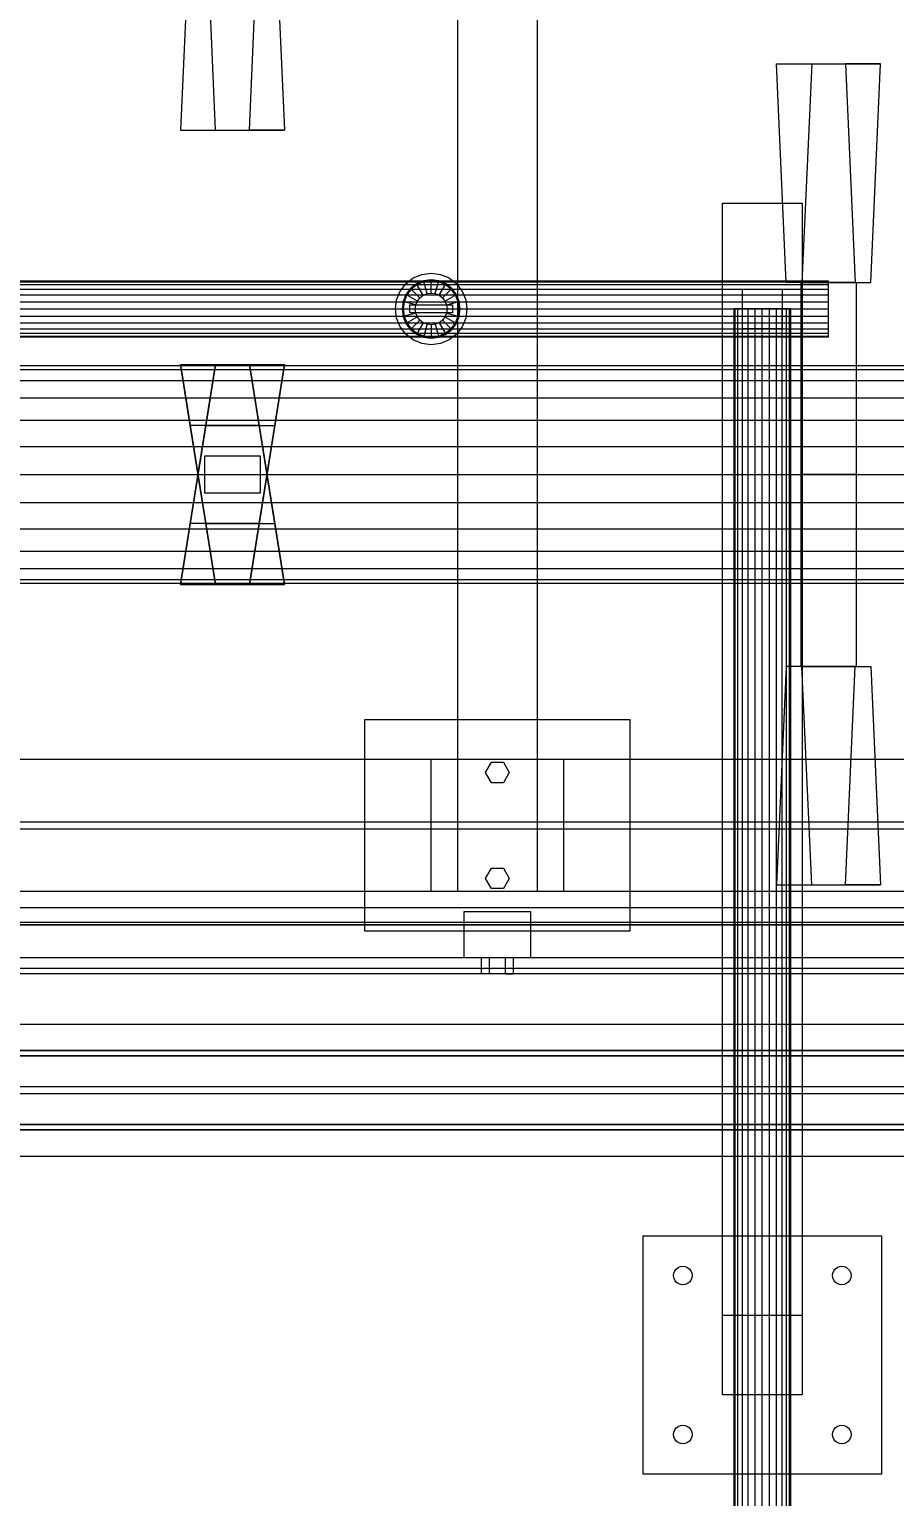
# Model space of a CAD drawing. Header units: millimetres. Extents: x -191664 to 191490, y -197311 to 10263.
# Drawn here: x 5772 to 6425, y -90657 to -89549 of the extents above; entities that cross this region are included whole.
import ezdxf

# ---------------------------------------------------------------- set-up
doc = ezdxf.new("R2010")
doc.units = ezdxf.units.MM
for name, color, linetype, lineweight in [('COTAS_O', 1, 'Continuous', 0), ('DET_mezcladora_superior', 7, 'Continuous', 0), ('R15_COTAS_TRANSPORTE_P', 1, 'Continuous', 0)]:
    doc.layers.add(name, color=color, linetype=linetype, lineweight=lineweight)
doc.dimstyles.new('PLANTA_20', dxfattribs={"dimtxt": 50, "dimasz": 30, "dimexe": 30, "dimexo": 16, "dimgap": 20, "dimtad": 1, "dimtih": 1, "dimtoh": 1, "dimdec": 1, "dimzin": 0, "dimdsep": 46, "dimcen": 0.09, "dimadec": 0, "dimazin": 0, "dimtfac": 1, "dimtdec": 4, "dimtofl": 0, "dimtmove": 0, "dimatfit": 3, "dimfxl": 1, "dimtolj": 1, "dimtzin": 0, "dimarcsym": 0})

# ---------------------------------------------------------------- blocks, each defined once
blk = doc.blocks.new('*D66')
at = {"layer": 'COTAS_O', "color": 0, "lineweight": -2, "transparency": 16777216}
for p, q in [((1475, -90266), (1475, -90780)), ((7675, -90266), (7675, -90780)), ((1505, -90750), (7645, -90750))]:
    blk.add_line(p, q, dxfattribs=at)
at = {"layer": 'COTAS_O', "color": 0, "transparency": 16777216}
for points in [[(1505, -90745), (1505, -90755), (1475, -90750)], [(7645, -90745), (7645, -90755), (7675, -90750)]]:
    blk.add_solid(points, dxfattribs=at)
at = {"layer": 'Defpoints', "color": 0, "transparency": 16777216}
for p in [(1475, -90250), (7675, -90250), (7675, -90750)]:
    blk.add_point(p, dxfattribs=at)
blk = doc.blocks.new('*D133')
at = {"layer": 'Defpoints', "color": 0, "transparency": 16777216}
for p in [(439.7, -194148), (217.9, -194406.1), (-500, -194490), (-500, -194490), (500, -194490)]:
    blk.add_point(p, dxfattribs=at)
at = {"layer": 'R15_COTAS_TRANSPORTE_P', "color": 0, "lineweight": -2, "transparency": 16777216}
blk.add_arc((-500, -194490), 722.8, 2.3783, 17.6217, dxfattribs=at)
at = {"layer": 'R15_COTAS_TRANSPORTE_P', "color": 0, "transparency": 16777216}
for points in [[(184.1, -194272.8), (193.6, -194269.6), (179.2, -194242.8)], [(227.1, -194459.9), (217.2, -194460.1), (222.8, -194490)]]:
    blk.add_solid(points, dxfattribs=at)

msp = doc.modelspace()

# ---------------------------------------------------------------- linework, layer by layer
at = {"layer": 'DET_mezcladora_superior', "color": 251, "true_color": 0x64686b}
for p, q in [((6095, -90200), (6095, -89000)), ((6155, -89000), (6155, -90200)), ((6075, -90200), (6075, -90100)), ((6075, -90100), (6175, -90100)), ((6175, -90100), (6175, -90200)), ((6175, -90200), (6075, -90200)), ((6155, -90200), (6095, -90200)), ((1475, -90212), (7675, -90212)), ((7675, -90262), (1475, -90262))]:
    msp.add_line(p, q, dxfattribs=at)
at = {"layer": 'DET_mezcladora_superior', "color": 254, "true_color": 0xdce0df}
for p, q in [((5893.08, -89460), (5885.72, -89625)), ((5912.28, -89625), (5904.92, -89460)), ((5937.72, -89625), (5945.08, -89460)), ((5956.92, -89460), (5964.28, -89625)), ((6343.08, -89740), (6335.72, -89575)), ((6335.72, -89575), (6362.28, -89575)), ((6335.72, -89575), (6387.72, -89575)), ((6362.28, -89575), (6354.92, -89740)), ((6362.28, -89575), (6414.28, -89575)), ((6414.28, -89575), (6387.72, -89575)), ((6387.72, -89575), (6395.08, -89740)), ((6406.92, -89740), (6414.28, -89575)), ((5885.72, -89625), (5912.28, -89625)), ((5885.72, -89625), (5937.72, -89625)), ((5912.28, -89625), (5964.28, -89625)), ((5964.28, -89625), (5937.72, -89625)), ((6354.92, -89740), (6343.08, -89740)), ((6395.08, -89740), (6343.08, -89740)), ((6354.92, -89740), (6406.92, -89740)), ((6395.08, -89740), (6406.92, -89740)), ((7835, -89803), (1315, -89803)), ((1315, -89805.79), (7835, -89805.79)), ((5893.08, -89848), (5885.72, -89802)), ((5885.72, -89802), (5912.28, -89968)), ((5885.72, -89802), (5937.72, -89802)), ((5885.72, -89968), (5912.28, -89802)), ((5912.28, -89802), (5904.92, -89848)), ((5912.28, -89802), (5964.28, -89802)), ((5964.28, -89968), (5937.72, -89802)), ((5937.72, -89802), (5945.08, -89848)), ((5964.28, -89802), (5937.72, -89968)), ((5956.92, -89848), (5964.28, -89802)), ((1315, -89813.99), (7835, -89813.99)), ((1315, -89827.02), (7835, -89827.02)), ((1315, -89844), (7835, -89844)), ((5904.92, -89922), (5893.08, -89848)), ((5945.08, -89848), (5893.08, -89848)), ((5904.92, -89848), (5893.08, -89922)), ((5904.92, -89848), (5956.92, -89848)), ((5945.08, -89848), (5956.92, -89922)), ((5945.08, -89922), (5956.92, -89848)), ((1315, -89863.78), (7835, -89863.78)), ((1315, -89885), (7835, -89885)), ((1315, -89906.22), (7835, -89906.22)), ((5893.08, -89922), (5885.72, -89968)), ((5945.08, -89922), (5893.08, -89922)), ((5912.28, -89968), (5904.92, -89922)), ((5904.92, -89922), (5956.92, -89922)), ((5937.72, -89968), (5945.08, -89922)), ((5956.92, -89922), (5964.28, -89968)), ((1315, -89926), (7835, -89926)), ((1315, -89942.98), (7835, -89942.98)), ((1315, -89956.01), (7835, -89956.01)), ((1315, -89964.21), (7835, -89964.21)), ((1315, -89967), (7835, -89967)), ((5885.72, -89968), (5937.72, -89968)), ((5912.28, -89968), (5964.28, -89968)), ((6343.08, -90030), (6335.72, -90195)), ((6354.92, -90030), (6343.08, -90030)), ((6395.08, -90030), (6343.08, -90030)), ((6362.28, -90195), (6354.92, -90030)), ((6354.92, -90030), (6406.92, -90030)), ((6387.72, -90195), (6395.08, -90030)), ((6395.08, -90030), (6406.92, -90030)), ((6406.92, -90030), (6414.28, -90195)), ((6335.72, -90195), (6362.28, -90195)), ((6335.72, -90195), (6387.72, -90195)), ((6362.28, -90195), (6414.28, -90195)), ((6414.28, -90195), (6387.72, -90195))]:
    msp.add_line(p, q, dxfattribs=at)
at = {"layer": 'DET_mezcladora_superior', "color": 139, "true_color": 0x344b58}
for p, q in [((6295, -90580), (6295, -89680)), ((6295, -89680), (6355, -89680)), ((6355, -89680), (6355, -90580)), ((6059, -89763), (6059, -89757)), ((6059, -89757), (6091, -89757)), ((6091, -89763), (6059, -89763)), ((6091, -89757), (6091, -89763)), ((6235, -90640), (6235, -90460)), ((6235, -90460), (6415, -90460)), ((6415, -90460), (6415, -90640)), ((6295, -90580), (6295, -90520)), ((6295, -90520), (6355, -90520)), ((6355, -90520), (6355, -90580)), ((6355, -90580), (6295, -90580)), ((6415, -90640), (6235, -90640))]:
    msp.add_line(p, q, dxfattribs=at)
at = {"layer": 'DET_mezcladora_superior', "color": 9, "true_color": 0xb9c5c9}
for p, q in [((6061.5, -89736.62), (6068.01, -89733.92)), ((6068.01, -89733.92), (6075, -89733)), ((6075, -89733), (6081.99, -89733.92)), ((6081.99, -89733.92), (6088.5, -89736.62)), ((6051.62, -89746.5), (6055.91, -89740.91)), ((6055.91, -89740.91), (6061.5, -89736.62)), ((6088.5, -89736.62), (6094.09, -89740.91)), ((6094.09, -89740.91), (6098.38, -89746.5)), ((6048, -89760), (6048.92, -89753.01)), ((6048.92, -89753.01), (6051.62, -89746.5)), ((6098.38, -89746.5), (6101.08, -89753.01)), ((6101.08, -89753.01), (6102, -89760)), ((6048.92, -89766.99), (6048, -89760)), ((6051.62, -89773.5), (6048.92, -89766.99)), ((6101.08, -89766.99), (6098.38, -89773.5)), ((6102, -89760), (6101.08, -89766.99)), ((6055.91, -89779.09), (6051.62, -89773.5)), ((6098.38, -89773.5), (6094.09, -89779.09)), ((6061.5, -89783.38), (6055.91, -89779.09)), ((6068.01, -89786.08), (6061.5, -89783.38)), ((6075, -89787), (6068.01, -89786.08)), ((6081.99, -89786.08), (6075, -89787)), ((6088.5, -89783.38), (6081.99, -89786.08)), ((6094.09, -89779.09), (6088.5, -89783.38)), ((6258.24, -90488.19), (6258.94, -90486.5)), ((6258.94, -90486.5), (6260.05, -90485.05)), ((6260.05, -90485.05), (6261.5, -90483.94)), ((6261.5, -90483.94), (6263.19, -90483.24)), ((6263.19, -90483.24), (6265, -90483)), ((6265, -90483), (6266.81, -90483.24)), ((6266.81, -90483.24), (6268.5, -90483.94)), ((6268.5, -90483.94), (6269.95, -90485.05)), ((6269.95, -90485.05), (6271.06, -90486.5)), ((6271.06, -90486.5), (6271.76, -90488.19)), ((6378.24, -90488.19), (6378.94, -90486.5)), ((6378.94, -90486.5), (6380.05, -90485.05)), ((6380.05, -90485.05), (6381.5, -90483.94)), ((6381.5, -90483.94), (6383.19, -90483.24)), ((6383.19, -90483.24), (6385, -90483)), ((6385, -90483), (6386.81, -90483.24)), ((6386.81, -90483.24), (6388.5, -90483.94)), ((6388.5, -90483.94), (6389.95, -90485.05)), ((6389.95, -90485.05), (6391.06, -90486.5)), ((6391.06, -90486.5), (6391.76, -90488.19)), ((6258, -90490), (6258.24, -90488.19)), ((6258.24, -90491.81), (6258, -90490)), ((6258.94, -90493.5), (6258.24, -90491.81)), ((6260.05, -90494.95), (6258.94, -90493.5)), ((6261.5, -90496.06), (6260.05, -90494.95)), ((6263.19, -90496.76), (6261.5, -90496.06)), ((6265, -90497), (6263.19, -90496.76)), ((6266.81, -90496.76), (6265, -90497)), ((6268.5, -90496.06), (6266.81, -90496.76)), ((6269.95, -90494.95), (6268.5, -90496.06)), ((6271.06, -90493.5), (6269.95, -90494.95)), ((6271.76, -90491.81), (6271.06, -90493.5)), ((6271.76, -90488.19), (6272, -90490)), ((6272, -90490), (6271.76, -90491.81)), ((6378, -90490), (6378.24, -90488.19)), ((6378.24, -90491.81), (6378, -90490)), ((6378.94, -90493.5), (6378.24, -90491.81)), ((6380.05, -90494.95), (6378.94, -90493.5)), ((6381.5, -90496.06), (6380.05, -90494.95)), ((6383.19, -90496.76), (6381.5, -90496.06)), ((6385, -90497), (6383.19, -90496.76)), ((6386.81, -90496.76), (6385, -90497)), ((6388.5, -90496.06), (6386.81, -90496.76)), ((6389.95, -90494.95), (6388.5, -90496.06)), ((6391.06, -90493.5), (6389.95, -90494.95)), ((6391.76, -90491.81), (6391.06, -90493.5)), ((6391.76, -90488.19), (6392, -90490)), ((6392, -90490), (6391.76, -90491.81)), ((6258, -90610), (6258.24, -90608.19)), ((6258.24, -90608.19), (6258.94, -90606.5)), ((6258.94, -90606.5), (6260.05, -90605.05)), ((6260.05, -90605.05), (6261.5, -90603.94)), ((6261.5, -90603.94), (6263.19, -90603.24)), ((6263.19, -90603.24), (6265, -90603)), ((6265, -90603), (6266.81, -90603.24)), ((6266.81, -90603.24), (6268.5, -90603.94)), ((6268.5, -90603.94), (6269.95, -90605.05)), ((6269.95, -90605.05), (6271.06, -90606.5)), ((6271.06, -90606.5), (6271.76, -90608.19)), ((6271.76, -90608.19), (6272, -90610)), ((6378, -90610), (6378.24, -90608.19)), ((6378.24, -90608.19), (6378.94, -90606.5)), ((6378.94, -90606.5), (6380.05, -90605.05)), ((6380.05, -90605.05), (6381.5, -90603.94)), ((6381.5, -90603.94), (6383.19, -90603.24)), ((6383.19, -90603.24), (6385, -90603)), ((6385, -90603), (6386.81, -90603.24)), ((6386.81, -90603.24), (6388.5, -90603.94)), ((6388.5, -90603.94), (6389.95, -90605.05)), ((6389.95, -90605.05), (6391.06, -90606.5)), ((6391.06, -90606.5), (6391.76, -90608.19)), ((6391.76, -90608.19), (6392, -90610)), ((6258.24, -90611.81), (6258, -90610)), ((6258.94, -90613.5), (6258.24, -90611.81)), ((6260.05, -90614.95), (6258.94, -90613.5)), ((6261.5, -90616.06), (6260.05, -90614.95)), ((6263.19, -90616.76), (6261.5, -90616.06)), ((6265, -90617), (6263.19, -90616.76)), ((6266.81, -90616.76), (6265, -90617)), ((6268.5, -90616.06), (6266.81, -90616.76)), ((6269.95, -90614.95), (6268.5, -90616.06)), ((6271.06, -90613.5), (6269.95, -90614.95)), ((6271.76, -90611.81), (6271.06, -90613.5)), ((6272, -90610), (6271.76, -90611.81)), ((6378.24, -90611.81), (6378, -90610)), ((6378.94, -90613.5), (6378.24, -90611.81)), ((6380.05, -90614.95), (6378.94, -90613.5)), ((6381.5, -90616.06), (6380.05, -90614.95)), ((6383.19, -90616.76), (6381.5, -90616.06)), ((6385, -90617), (6383.19, -90616.76)), ((6386.81, -90616.76), (6385, -90617)), ((6388.5, -90616.06), (6386.81, -90616.76)), ((6389.95, -90614.95), (6388.5, -90616.06)), ((6391.06, -90613.5), (6389.95, -90614.95)), ((6391.76, -90611.81), (6391.06, -90613.5)), ((6392, -90610), (6391.76, -90611.81))]:
    msp.add_line(p, q, dxfattribs=at)
at = {"layer": 'DET_mezcladora_superior', "color": 134, "true_color": 0x238fa9}
for p, q in [((3325, -89738.8), (6375, -89738.8)), ((3325, -89739.52), (6375, -89739.52)), ((3325, -89741.64), (6375, -89741.64)), ((3325, -89745.01), (6375, -89745.01)), ((6060.01, -89745.01), (6056.64, -89749.4)), ((6064.4, -89741.64), (6060.01, -89745.01)), ((6069.51, -89739.52), (6064.4, -89741.64)), ((6075, -89738.8), (6069.51, -89739.52)), ((6080.49, -89739.52), (6075, -89738.8)), ((6085.6, -89741.64), (6080.49, -89739.52)), ((6089.99, -89745.01), (6085.6, -89741.64)), ((6093.36, -89749.4), (6089.99, -89745.01)), ((6375, -89739.52), (6375, -89738.8)), ((6375, -89741.64), (6375, -89739.52)), ((6375, -89745.01), (6375, -89741.64)), ((6375, -89749.4), (6375, -89745.01)), ((3325, -89749.4), (6375, -89749.4)), ((3325, -89754.51), (6375, -89754.51)), ((6054.52, -89754.51), (6053.8, -89760)), ((6056.64, -89749.4), (6054.52, -89754.51)), ((6095.48, -89754.51), (6093.36, -89749.4)), ((6096.2, -89760), (6095.48, -89754.51)), ((6375, -89754.51), (6375, -89749.4)), ((6375, -89760), (6375, -89754.51)), ((3325, -89760), (6375, -89760)), ((3325, -89765.49), (6375, -89765.49)), ((6053.8, -89760), (6054.52, -89765.49)), ((6054.52, -89765.49), (6056.64, -89770.6)), ((6093.36, -89770.6), (6095.48, -89765.49)), ((6095.48, -89765.49), (6096.2, -89760)), ((6304.52, -89760), (6303.8, -89760)), ((6303.8, -91050), (6303.8, -89760)), ((6306.64, -89760), (6304.52, -89760)), ((6304.52, -91050), (6304.52, -89760)), ((6310.01, -89760), (6306.64, -89760)), ((6306.64, -91050), (6306.64, -89760)), ((6314.4, -89760), (6310.01, -89760)), ((6310.01, -91050), (6310.01, -89760)), ((6319.51, -89760), (6314.4, -89760)), ((6314.4, -91050), (6314.4, -89760)), ((6325, -89760), (6319.51, -89760)), ((6319.51, -91050), (6319.51, -89760)), ((6330.49, -89760), (6325, -89760)), ((6325, -91050), (6325, -89760)), ((6335.6, -89760), (6330.49, -89760)), ((6330.49, -91050), (6330.49, -89760)), ((6339.99, -89760), (6335.6, -89760)), ((6335.6, -91050), (6335.6, -89760)), ((6343.36, -89760), (6339.99, -89760)), ((6339.99, -91050), (6339.99, -89760)), ((6345.48, -89760), (6343.36, -89760)), ((6343.36, -91050), (6343.36, -89760)), ((6346.2, -89760), (6345.48, -89760)), ((6345.48, -91050), (6345.48, -89760)), ((6346.2, -89760), (6346.2, -91050)), ((6375, -89765.49), (6375, -89760)), ((6375, -89770.6), (6375, -89765.49)), ((3325, -89770.6), (6375, -89770.6)), ((3325, -89774.99), (6375, -89774.99)), ((3325, -89778.36), (6375, -89778.36)), ((6056.64, -89770.6), (6060.01, -89774.99)), ((6060.01, -89774.99), (6064.4, -89778.36)), ((6064.4, -89778.36), (6069.51, -89780.48)), ((6080.49, -89780.48), (6085.6, -89778.36)), ((6085.6, -89778.36), (6089.99, -89774.99)), ((6089.99, -89774.99), (6093.36, -89770.6)), ((6375, -89774.99), (6375, -89770.6)), ((6375, -89778.36), (6375, -89774.99)), ((6375, -89780.48), (6375, -89778.36)), ((3325, -89780.48), (6375, -89780.48)), ((6375, -89781.2), (3325, -89781.2)), ((6069.51, -89780.48), (6075, -89781.2)), ((6075, -89781.2), (6080.49, -89780.48)), ((6375, -89781.2), (6375, -89780.48))]:
    msp.add_line(p, q, dxfattribs=at)
at = {"layer": 'DET_mezcladora_superior', "color": 55, "true_color": 0xb2944d}
for p, q in [((6059.44, -89744.44), (6055.95, -89749)), ((6064, -89740.95), (6059.44, -89744.44)), ((6066.51, -89751.51), (6059.44, -89744.44)), ((6069.31, -89738.75), (6064, -89740.95)), ((6069, -89749.61), (6064, -89740.95)), ((6075, -89738), (6069.31, -89738.75)), ((6071.89, -89748.41), (6069.31, -89738.75)), ((6080.69, -89738.75), (6075, -89738)), ((6075, -89748), (6075, -89738)), ((6078.11, -89748.41), (6080.69, -89738.75)), ((6086, -89740.95), (6080.69, -89738.75)), ((6081, -89749.61), (6086, -89740.95)), ((6083.49, -89751.51), (6090.56, -89744.44)), ((6090.56, -89744.44), (6086, -89740.95)), ((6094.05, -89749), (6090.56, -89744.44)), ((6053.75, -89754.31), (6053, -89760)), ((6055.95, -89749), (6053.75, -89754.31)), ((6063.41, -89756.89), (6053.75, -89754.31)), ((6064.61, -89754), (6055.95, -89749)), ((6063.41, -89756.89), (6064.61, -89754)), ((6064.61, -89754), (6066.51, -89751.51)), ((6066.51, -89751.51), (6069, -89749.61)), ((6069, -89749.61), (6071.89, -89748.41)), ((6071.89, -89748.41), (6075, -89748)), ((6075, -89748), (6078.11, -89748.41)), ((6078.11, -89748.41), (6081, -89749.61)), ((6081, -89749.61), (6083.49, -89751.51)), ((6083.49, -89751.51), (6085.39, -89754)), ((6085.39, -89754), (6094.05, -89749)), ((6085.39, -89754), (6086.59, -89756.89)), ((6086.59, -89756.89), (6096.25, -89754.31)), ((6096.25, -89754.31), (6094.05, -89749)), ((6097, -89760), (6096.25, -89754.31)), ((6053, -89760), (6053.75, -89765.69)), ((6053, -89760), (6063, -89760)), ((6063.41, -89763.11), (6053.75, -89765.69)), ((6053.75, -89765.69), (6055.95, -89771)), ((6064.61, -89766), (6055.95, -89771)), ((6063, -89760), (6063.41, -89756.89)), ((6063.41, -89763.11), (6063, -89760)), ((6064.61, -89766), (6063.41, -89763.11)), ((6066.51, -89768.49), (6064.61, -89766)), ((6085.39, -89766), (6083.49, -89768.49)), ((6086.59, -89763.11), (6085.39, -89766)), ((6085.39, -89766), (6094.05, -89771)), ((6086.59, -89756.89), (6087, -89760)), ((6087, -89760), (6086.59, -89763.11)), ((6086.59, -89763.11), (6096.25, -89765.69)), ((6087, -89760), (6097, -89760)), ((6094.05, -89771), (6096.25, -89765.69)), ((6096.25, -89765.69), (6097, -89760)), ((6055.95, -89771), (6059.44, -89775.56)), ((6066.51, -89768.49), (6059.44, -89775.56)), ((6059.44, -89775.56), (6064, -89779.05)), ((6069, -89770.39), (6064, -89779.05)), ((6069, -89770.39), (6066.51, -89768.49)), ((6071.89, -89771.59), (6069, -89770.39)), ((6071.89, -89771.59), (6069.31, -89781.25)), ((6075, -89772), (6071.89, -89771.59)), ((6078.11, -89771.59), (6075, -89772)), ((6075, -89772), (6075, -89782)), ((6081, -89770.39), (6078.11, -89771.59)), ((6078.11, -89771.59), (6080.69, -89781.25)), ((6083.49, -89768.49), (6081, -89770.39)), ((6081, -89770.39), (6086, -89779.05)), ((6083.49, -89768.49), (6090.56, -89775.56)), ((6086, -89779.05), (6090.56, -89775.56)), ((6090.56, -89775.56), (6094.05, -89771)), ((6064, -89779.05), (6069.31, -89781.25)), ((6069.31, -89781.25), (6075, -89782)), ((6075, -89782), (6080.69, -89781.25)), ((6080.69, -89781.25), (6086, -89779.05))]:
    msp.add_line(p, q, dxfattribs=at)
at = {"layer": 'DET_mezcladora_superior', "color": 8, "true_color": 0x71848d}
for p, q in [((6310, -89775), (6310, -89745)), ((6310, -89745), (6340, -89745)), ((6340, -89745), (6340, -89775)), ((6340, -89775), (6310, -89775))]:
    msp.add_line(p, q, dxfattribs=at)
at = {"layer": 'DET_mezcladora_superior', "color": 9, "true_color": 0xc6c9c8}
for p, q in [((6354, -89740), (6396, -89740)), ((6354, -89740), (6354, -89885)), ((6396, -89885), (6396, -89740)), ((5904, -89899), (5904, -89871)), ((5904, -89871), (5946, -89871)), ((5946, -89871), (5946, -89899)), ((6396, -89885), (6354, -89885)), ((6354, -89885), (6354, -90030)), ((6396, -90030), (6396, -89885)), ((5946, -89899), (5904, -89899)), ((6396, -90030), (6354, -90030)), ((6025, -90230), (6025, -90070)), ((6025, -90070), (6225, -90070)), ((6225, -90070), (6225, -90230)), ((6100, -90250), (6100, -90215)), ((6100, -90215), (6150, -90215)), ((6150, -90215), (6150, -90250)), ((1475, -90223), (7675, -90223)), ((6225, -90230), (6025, -90230)), ((6150, -90250), (6100, -90250)), ((7675, -90258), (1475, -90258))]:
    msp.add_line(p, q, dxfattribs=at)
at = {"layer": 'DET_mezcladora_superior', "color": 8, "true_color": 0x667b86}
for p, q in [((1400, -90100), (7720, -90100)), ((1400, -90147.2), (7720, -90147.2)), ((7720, -90152.8), (1400, -90152.8)), ((7720, -90200), (1400, -90200)), ((1475, -90300), (7675, -90300)), ((7663.59, -90320), (5596.92, -90320)), ((5598.44, -90320), (7665.11, -90320)), ((7684.89, -90320), (5618.22, -90320)), ((5619.74, -90320), (7686.41, -90320)), ((5598.44, -90324), (7665.11, -90324)), ((7684.89, -90324), (5618.22, -90324)), ((1475, -90347.2), (7675, -90347.2)), ((7675, -90352.8), (1475, -90352.8)), ((7665.11, -90376), (5598.44, -90376)), ((5618.22, -90376), (7684.89, -90376)), ((5596.92, -90380), (7663.59, -90380)), ((7665.11, -90380), (5598.44, -90380)), ((5618.22, -90380), (7684.89, -90380)), ((7686.41, -90380), (5619.74, -90380)), ((7675, -90400), (1475, -90400))]:
    msp.add_line(p, q, dxfattribs=at)
at = {"layer": 'DET_mezcladora_superior', "color": 43, "true_color": 0xe7bf45}
for p, q in [((6116, -90110), (6120.5, -90102.21)), ((6120.5, -90117.79), (6116, -90110)), ((6120.5, -90102.21), (6129.5, -90102.21)), ((6129.5, -90102.21), (6134, -90110)), ((6134, -90110), (6129.5, -90117.79)), ((6129.5, -90117.79), (6120.5, -90117.79)), ((6116, -90190), (6120.5, -90182.21)), ((6120.5, -90182.21), (6129.5, -90182.21)), ((6129.5, -90182.21), (6134, -90190)), ((6120.5, -90197.79), (6116, -90190)), ((6129.5, -90197.79), (6120.5, -90197.79)), ((6134, -90190), (6129.5, -90197.79))]:
    msp.add_line(p, q, dxfattribs=at)
at = {"layer": 'DET_mezcladora_superior', "color": 252, "true_color": 0x8b8c91}
for p, q in [((1475, -90225), (7675, -90225)), ((7675, -90250), (1475, -90250))]:
    msp.add_line(p, q, dxfattribs=at)
at = {"layer": 'DET_mezcladora_superior', "color": 253, "true_color": 0xa5a6aa}
msp.add_line((7075, -90225), (1500, -90225), dxfattribs=at)
at = {"layer": 'DET_mezcladora_superior', "color": 149, "true_color": 0x3c4245}
for p, q in [((6119, -90250), (6113, -90250)), ((6113, -90262), (6113, -90250)), ((6131, -90250), (6119, -90250)), ((6119, -90262), (6119, -90250)), ((6137, -90250), (6131, -90250)), ((6131, -90262), (6131, -90250)), ((6137, -90250), (6137, -90262)), ((6119, -90262), (6113, -90262)), ((6131, -90262), (6119, -90262)), ((6131, -90262), (6137, -90262))]:
    msp.add_line(p, q, dxfattribs=at)

# ---------------------------------------------------------------- dimensions: what is measured, and where the dimension line sits
at = {"layer": 'COTAS_O'}
dim = msp.add_aligned_dim(p1=(1475, -90250), p2=(7675, -90250), distance=-500, text='<> O', dimstyle='PLANTA_20', dxfattribs=at)
dim.commit()
dim.dimension.update_dxf_attribs({"geometry": '*D66', "text_midpoint": (4575, -90750)})
at = {"layer": 'R15_COTAS_TRANSPORTE_P'}
dim = msp.add_angular_dim_2l(base=(217.89, -194406.09), line1=((-500, -194490), (500, -194490)), line2=((-500, -194490), (439.69, -194147.98)), dimstyle='PLANTA_20', dxfattribs=at)
dim.commit()
dim.dimension.update_dxf_attribs({"geometry": '*D133', "text_midpoint": (191490.46, -33543.69)})

doc.saveas('drawing.dxf')
